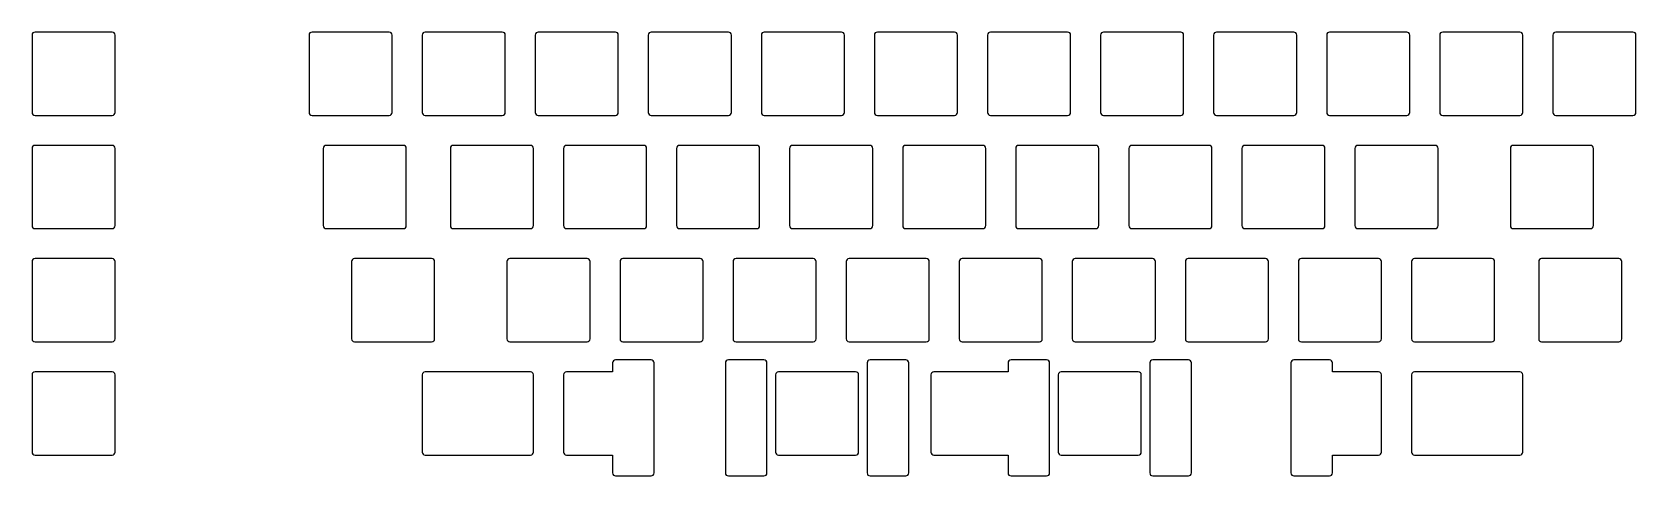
# Model space of a CAD drawing. Header units: millimetres. Extents: x 3 to 273, y -77 to -3.
import ezdxf

# ---------------------------------------------------------------- set-up
doc = ezdxf.new("R2010")
doc.units = ezdxf.units.MM

msp = doc.modelspace()

# ---------------------------------------------------------------- linework, layer by layer
for p, q in [((16.025, -2.525), (3.025, -2.525)), ((62.6975, -2.525), (49.6975, -2.525)), ((81.7475, -2.525), (68.7475, -2.525)), ((100.7975, -2.525), (87.7975, -2.525)), ((119.8475, -2.525), (106.8475, -2.525)), ((138.8975, -2.525), (125.8975, -2.525)), ((157.9475, -2.525), (144.9475, -2.525)), ((176.9975, -2.525), (163.9975, -2.525)), ((196.0475, -2.525), (183.0475, -2.525)), ((215.0975, -2.525), (202.0975, -2.525)), ((234.1475, -2.525), (221.1475, -2.525)), ((253.1975, -2.525), (240.1975, -2.525)), ((272.2475, -2.525), (259.2475, -2.525)), ((2.525, -3.025), (2.525, -16.025)), ((16.525, -16.025), (16.525, -3.025)), ((49.1975, -3.025), (49.1975, -16.025)), ((63.1975, -16.025), (63.1975, -3.025)), ((68.2475, -3.025), (68.2475, -16.025)), ((82.2475, -16.025), (82.2475, -3.025)), ((87.2975, -3.025), (87.2975, -16.025)), ((101.2975, -16.025), (101.2975, -3.025)), ((106.3475, -3.025), (106.3475, -16.025)), ((120.3475, -16.025), (120.3475, -3.025)), ((125.3975, -3.025), (125.3975, -16.025)), ((139.3975, -16.025), (139.3975, -3.025)), ((144.4475, -3.025), (144.4475, -16.025)), ((158.4475, -16.025), (158.4475, -3.025)), ((163.4975, -3.025), (163.4975, -16.025)), ((177.4975, -16.025), (177.4975, -3.025)), ((182.5475, -3.025), (182.5475, -16.025)), ((196.5475, -16.025), (196.5475, -3.025)), ((201.5975, -3.025), (201.5975, -16.025)), ((215.5975, -16.025), (215.5975, -3.025)), ((220.6475, -3.025), (220.6475, -16.025)), ((234.6475, -16.025), (234.6475, -3.025)), ((239.6975, -3.025), (239.6975, -16.025)), ((253.6975, -16.025), (253.6975, -3.025)), ((258.7475, -3.025), (258.7475, -16.025)), ((272.7475, -16.025), (272.7475, -3.025)), ((3.025, -16.525), (16.025, -16.525)), ((49.6975, -16.525), (62.6975, -16.525)), ((68.7475, -16.525), (81.7475, -16.525)), ((87.7975, -16.525), (100.7975, -16.525)), ((106.8475, -16.525), (119.8475, -16.525)), ((125.8975, -16.525), (138.8975, -16.525)), ((144.9475, -16.525), (157.9475, -16.525)), ((163.9975, -16.525), (176.9975, -16.525)), ((183.0475, -16.525), (196.0475, -16.525)), ((202.0975, -16.525), (215.0975, -16.525)), ((221.1475, -16.525), (234.1475, -16.525)), ((240.1975, -16.525), (253.1975, -16.525)), ((259.2475, -16.525), (272.2475, -16.525)), ((16.025, -21.575), (3.025, -21.575)), ((65.07875, -21.575), (52.07875, -21.575)), ((86.51, -21.575), (73.51, -21.575)), ((105.56, -21.575), (92.56, -21.575)), ((124.61, -21.575), (111.61, -21.575)), ((143.66, -21.575), (130.66, -21.575)), ((162.71, -21.575), (149.71, -21.575)), ((181.76, -21.575), (168.76, -21.575)), ((200.81, -21.575), (187.81, -21.575)), ((219.86, -21.575), (206.86, -21.575)), ((238.91, -21.575), (225.91, -21.575)), ((265.10375, -21.575), (252.10375, -21.575)), ((2.525, -22.075), (2.525, -35.075)), ((16.525, -35.075), (16.525, -22.075)), ((51.57875, -22.075), (51.57875, -35.075)), ((65.57875, -35.075), (65.57875, -22.075)), ((73.01, -22.075), (73.01, -35.075)), ((87.01, -35.075), (87.01, -22.075)), ((92.06, -22.075), (92.06, -35.075)), ((106.06, -35.075), (106.06, -22.075)), ((111.11, -22.075), (111.11, -35.075)), ((125.11, -35.075), (125.11, -22.075)), ((130.16, -22.075), (130.16, -35.075)), ((144.16, -35.075), (144.16, -22.075)), ((149.21, -22.075), (149.21, -35.075)), ((163.21, -35.075), (163.21, -22.075)), ((168.26, -22.075), (168.26, -35.075)), ((182.26, -35.075), (182.26, -22.075)), ((187.31, -22.075), (187.31, -35.075)), ((201.31, -35.075), (201.31, -22.075)), ((206.36, -22.075), (206.36, -35.075)), ((220.36, -35.075), (220.36, -22.075)), ((225.41, -22.075), (225.41, -35.075)), ((239.41, -35.075), (239.41, -22.075)), ((251.60375, -22.075), (251.60375, -35.075)), ((265.60375, -35.075), (265.60375, -22.075)), ((3.025, -35.575), (16.025, -35.575)), ((52.07875, -35.575), (65.07875, -35.575)), ((73.51, -35.575), (86.51, -35.575)), ((92.56, -35.575), (105.56, -35.575)), ((111.61, -35.575), (124.61, -35.575)), ((130.66, -35.575), (143.66, -35.575)), ((149.71, -35.575), (162.71, -35.575)), ((168.76, -35.575), (181.76, -35.575)), ((187.81, -35.575), (200.81, -35.575)), ((206.86, -35.575), (219.86, -35.575)), ((225.91, -35.575), (238.91, -35.575)), ((252.10375, -35.575), (265.10375, -35.575)), ((2.525, -41.125), (2.525, -54.125)), ((16.025, -40.625), (3.025, -40.625)), ((16.525, -54.125), (16.525, -41.125)), ((56.34125, -41.125), (56.34125, -54.125)), ((69.84125, -40.625), (56.84125, -40.625)), ((70.34125, -54.125), (70.34125, -41.125)), ((82.535, -41.125), (82.535, -54.125)), ((96.035, -40.625), (83.035, -40.625)), ((96.535, -54.125), (96.535, -41.125)), ((101.585, -41.125), (101.585, -54.125)), ((115.085, -40.625), (102.085, -40.625)), ((115.585, -54.125), (115.585, -41.125)), ((120.635, -41.125), (120.635, -54.125)), ((134.135, -40.625), (121.135, -40.625)), ((134.635, -54.125), (134.635, -41.125)), ((139.685, -41.125), (139.685, -54.125)), ((153.185, -40.625), (140.185, -40.625)), ((153.685, -54.125), (153.685, -41.125)), ((158.735, -41.125), (158.735, -54.125)), ((172.235, -40.625), (159.235, -40.625)), ((172.735, -54.125), (172.735, -41.125)), ((177.785, -41.125), (177.785, -54.125)), ((191.285, -40.625), (178.285, -40.625)), ((191.785, -54.125), (191.785, -41.125)), ((196.835, -41.125), (196.835, -54.125)), ((210.335, -40.625), (197.335, -40.625)), ((210.835, -54.125), (210.835, -41.125)), ((215.885, -41.125), (215.885, -54.125)), ((229.385, -40.625), (216.385, -40.625)), ((229.885, -54.125), (229.885, -41.125)), ((234.935, -41.125), (234.935, -54.125)), ((248.435, -40.625), (235.435, -40.625)), ((248.935, -54.125), (248.935, -41.125)), ((256.36625, -41.125), (256.36625, -54.125)), ((269.86625, -40.625), (256.86625, -40.625)), ((270.36625, -54.125), (270.36625, -41.125)), ((3.025, -54.625), (16.025, -54.625)), ((56.84125, -54.625), (69.84125, -54.625)), ((83.035, -54.625), (96.035, -54.625)), ((102.085, -54.625), (115.085, -54.625)), ((121.135, -54.625), (134.135, -54.625)), ((140.185, -54.625), (153.185, -54.625)), ((159.235, -54.625), (172.235, -54.625)), ((178.285, -54.625), (191.285, -54.625)), ((197.335, -54.625), (210.335, -54.625)), ((216.385, -54.625), (229.385, -54.625)), ((235.435, -54.625), (248.435, -54.625)), ((256.86625, -54.625), (269.86625, -54.625)), ((100.3225, -58.175), (100.3225, -59.675)), ((106.8225, -57.675), (100.8225, -57.675)), ((107.3225, -76.675), (107.3225, -58.175)), ((119.34075, -58.175), (119.34075, -76.675)), ((125.84075, -57.675), (119.84075, -57.675)), ((126.34075, -76.675), (126.34075, -58.175)), ((143.21675, -58.175), (143.21675, -76.675)), ((149.71675, -57.675), (143.71675, -57.675)), ((150.21675, -76.675), (150.21675, -58.175)), ((166.96575, -58.175), (166.96575, -59.675)), ((173.46575, -57.675), (167.46575, -57.675)), ((173.96575, -76.675), (173.96575, -58.175)), ((190.84175, -58.175), (190.84175, -76.675)), ((197.34175, -57.675), (191.34175, -57.675)), ((197.84175, -76.675), (197.84175, -58.175)), ((214.6225, -58.175), (214.6225, -76.675)), ((221.1225, -57.675), (215.1225, -57.675)), ((221.6225, -59.675), (221.6225, -58.175)), ((2.525, -60.175), (2.525, -73.175)), ((16.025, -59.675), (3.025, -59.675)), ((16.525, -73.175), (16.525, -60.175)), ((68.2475, -60.175), (68.2475, -73.175)), ((73.51, -59.675), (68.7475, -59.675)), ((81.7475, -59.675), (73.51, -59.675)), ((86.51, -59.675), (81.7475, -59.675)), ((87.01, -73.175), (87.01, -60.175)), ((92.06, -60.175), (92.06, -73.175)), ((100.3225, -59.675), (92.56, -59.675)), ((127.77875, -60.175), (127.77875, -73.175)), ((141.27875, -59.675), (128.27875, -59.675)), ((141.77875, -73.175), (141.77875, -60.175)), ((153.9725, -60.175), (153.9725, -73.175)), ((166.96575, -59.675), (154.4725, -59.675)), ((175.40375, -60.175), (175.40375, -73.175)), ((188.90375, -59.675), (175.90375, -59.675)), ((189.40375, -73.175), (189.40375, -60.175)), ((229.385, -59.675), (221.6225, -59.675)), ((229.885, -73.175), (229.885, -60.175)), ((234.935, -60.175), (234.935, -73.175)), ((240.1975, -59.675), (235.435, -59.675)), ((248.435, -59.675), (240.1975, -59.675)), ((253.1975, -59.675), (248.435, -59.675)), ((253.6975, -73.175), (253.6975, -60.175)), ((3.025, -73.675), (16.025, -73.675)), ((68.7475, -73.675), (73.51, -73.675)), ((73.51, -73.675), (81.7475, -73.675)), ((81.7475, -73.675), (86.51, -73.675)), ((92.56, -73.675), (100.3225, -73.675)), ((100.3225, -73.675), (100.3225, -76.675)), ((128.27875, -73.675), (141.27875, -73.675)), ((154.4725, -73.675), (166.96575, -73.675)), ((166.96575, -73.675), (166.96575, -76.675)), ((175.90375, -73.675), (188.90375, -73.675)), ((221.6225, -76.675), (221.6225, -73.675)), ((221.6225, -73.675), (229.385, -73.675)), ((235.435, -73.675), (240.1975, -73.675)), ((240.1975, -73.675), (248.435, -73.675)), ((248.435, -73.675), (253.1975, -73.675)), ((100.8225, -77.175), (106.8225, -77.175)), ((119.84075, -77.175), (125.84075, -77.175)), ((143.71675, -77.175), (149.71675, -77.175)), ((167.46575, -77.175), (173.46575, -77.175)), ((191.34175, -77.175), (197.34175, -77.175)), ((215.1225, -77.175), (221.1225, -77.175))]:
    msp.add_line(p, q)
for centre, start, end in [((3.025, -3.025), 90, 180), ((16.025, -3.025), 0, 90), ((49.6975, -3.025), 90, 180), ((62.6975, -3.025), 0, 90), ((68.7475, -3.025), 90, 180), ((81.7475, -3.025), 0, 90), ((87.7975, -3.025), 90, 180), ((100.7975, -3.025), 0, 90), ((106.8475, -3.025), 90, 180), ((119.8475, -3.025), 0, 90), ((125.8975, -3.025), 90, 180), ((138.8975, -3.025), 0, 90), ((144.9475, -3.025), 90, 180), ((157.9475, -3.025), 0, 90), ((163.9975, -3.025), 90, 180), ((176.9975, -3.025), 0, 90), ((183.0475, -3.025), 90, 180), ((196.0475, -3.025), 0, 90), ((202.0975, -3.025), 90, 180), ((215.0975, -3.025), 0, 90), ((221.1475, -3.025), 90, 180), ((234.1475, -3.025), 0, 90), ((240.1975, -3.025), 90, 180), ((253.1975, -3.025), 0, 90), ((259.2475, -3.025), 90, 180), ((272.2475, -3.025), 0, 90), ((3.025, -16.025), 180, 270), ((16.025, -16.025), 270, 0), ((49.6975, -16.025), 180, 270), ((62.6975, -16.025), 270, 0), ((68.7475, -16.025), 180, 270), ((81.7475, -16.025), 270, 0), ((87.7975, -16.025), 180, 270), ((100.7975, -16.025), 270, 0), ((106.8475, -16.025), 180, 270), ((119.8475, -16.025), 270, 0), ((125.8975, -16.025), 180, 270), ((138.8975, -16.025), 270, 0), ((144.9475, -16.025), 180, 270), ((157.9475, -16.025), 270, 0), ((163.9975, -16.025), 180, 270), ((176.9975, -16.025), 270, 0), ((183.0475, -16.025), 180, 270), ((196.0475, -16.025), 270, 0), ((202.0975, -16.025), 180, 270), ((215.0975, -16.025), 270, 0), ((221.1475, -16.025), 180, 270), ((234.1475, -16.025), 270, 0), ((240.1975, -16.025), 180, 270), ((253.1975, -16.025), 270, 0), ((259.2475, -16.025), 180, 270), ((272.2475, -16.025), 270, 0), ((3.025, -22.075), 90, 180), ((16.025, -22.075), 0, 90), ((52.07875, -22.075), 90, 180), ((65.07875, -22.075), 0, 90), ((73.51, -22.075), 90, 180), ((86.51, -22.075), 0, 90), ((92.56, -22.075), 90, 180), ((105.56, -22.075), 0, 90), ((111.61, -22.075), 90, 180), ((124.61, -22.075), 0, 90), ((130.66, -22.075), 90, 180), ((143.66, -22.075), 0, 90), ((149.71, -22.075), 90, 180), ((162.71, -22.075), 0, 90), ((168.76, -22.075), 90, 180), ((181.76, -22.075), 0, 90), ((187.81, -22.075), 90, 180), ((200.81, -22.075), 0, 90), ((206.86, -22.075), 90, 180), ((219.86, -22.075), 0, 90), ((225.91, -22.075), 90, 180), ((238.91, -22.075), 0, 90), ((252.10375, -22.075), 90, 180), ((265.10375, -22.075), 0, 90), ((3.025, -35.075), 180, 270), ((16.025, -35.075), 270, 0), ((52.07875, -35.075), 180, 270), ((65.07875, -35.075), 270, 0), ((73.51, -35.075), 180, 270), ((86.51, -35.075), 270, 0), ((92.56, -35.075), 180, 270), ((105.56, -35.075), 270, 0), ((111.61, -35.075), 180, 270), ((124.61, -35.075), 270, 0), ((130.66, -35.075), 180, 270), ((143.66, -35.075), 270, 0), ((149.71, -35.075), 180, 270), ((162.71, -35.075), 270, 0), ((168.76, -35.075), 180, 270), ((181.76, -35.075), 270, 0), ((187.81, -35.075), 180, 270), ((200.81, -35.075), 270, 0), ((206.86, -35.075), 180, 270), ((219.86, -35.075), 270, 0), ((225.91, -35.075), 180, 270), ((238.91, -35.075), 270, 0), ((252.10375, -35.075), 180, 270), ((265.10375, -35.075), 270, 0), ((3.025, -41.125), 90, 180), ((16.025, -41.125), 0, 90), ((56.84125, -41.125), 90, 180), ((69.84125, -41.125), 0, 90), ((83.035, -41.125), 90, 180), ((96.035, -41.125), 0, 90), ((102.085, -41.125), 90, 180), ((115.085, -41.125), 0, 90), ((121.135, -41.125), 90, 180), ((134.135, -41.125), 0, 90), ((140.185, -41.125), 90, 180), ((153.185, -41.125), 0, 90), ((159.235, -41.125), 90, 180), ((172.235, -41.125), 0, 90), ((178.285, -41.125), 90, 180), ((191.285, -41.125), 0, 90), ((197.335, -41.125), 90, 180), ((210.335, -41.125), 0, 90), ((216.385, -41.125), 90, 180), ((229.385, -41.125), 0, 90), ((235.435, -41.125), 90, 180), ((248.435, -41.125), 0, 90), ((256.86625, -41.125), 90, 180), ((269.86625, -41.125), 0, 90), ((3.025, -54.125), 180, 270), ((16.025, -54.125), 270, 0), ((56.84125, -54.125), 180, 270), ((69.84125, -54.125), 270, 0), ((83.035, -54.125), 180, 270), ((96.035, -54.125), 270, 0), ((102.085, -54.125), 180, 270), ((115.085, -54.125), 270, 0), ((121.135, -54.125), 180, 270), ((134.135, -54.125), 270, 0), ((140.185, -54.125), 180, 270), ((153.185, -54.125), 270, 0), ((159.235, -54.125), 180, 270), ((172.235, -54.125), 270, 0), ((178.285, -54.125), 180, 270), ((191.285, -54.125), 270, 0), ((197.335, -54.125), 180, 270), ((210.335, -54.125), 270, 0), ((216.385, -54.125), 180, 270), ((229.385, -54.125), 270, 0), ((235.435, -54.125), 180, 270), ((248.435, -54.125), 270, 0), ((256.86625, -54.125), 180, 270), ((269.86625, -54.125), 270, 0), ((100.8225, -58.175), 90, 180), ((106.8225, -58.175), 0, 90), ((119.84075, -58.175), 90, 180), ((125.84075, -58.175), 0, 90), ((143.71675, -58.175), 90, 180), ((149.71675, -58.175), 0, 90), ((167.46575, -58.175), 90, 180), ((173.46575, -58.175), 0, 90), ((191.34175, -58.175), 90, 180), ((197.34175, -58.175), 0, 90), ((215.1225, -58.175), 90, 180), ((221.1225, -58.175), 0, 90), ((3.025, -60.175), 90, 180), ((16.025, -60.175), 0, 90), ((68.7475, -60.175), 90, 180), ((86.51, -60.175), 0, 90), ((92.56, -60.175), 90, 180), ((128.27875, -60.175), 90, 180), ((141.27875, -60.175), 0, 90), ((154.4725, -60.175), 90, 180), ((175.90375, -60.175), 90, 180), ((188.90375, -60.175), 0, 90), ((229.385, -60.175), 0, 90), ((235.435, -60.175), 90, 180), ((253.1975, -60.175), 0, 90), ((3.025, -73.175), 180, 270), ((16.025, -73.175), 270, 0), ((68.7475, -73.175), 180, 270), ((86.51, -73.175), 270, 0), ((92.56, -73.175), 180, 270), ((128.27875, -73.175), 180, 270), ((141.27875, -73.175), 270, 0), ((154.4725, -73.175), 180, 270), ((175.90375, -73.175), 180, 270), ((188.90375, -73.175), 270, 0), ((229.385, -73.175), 270, 0), ((235.435, -73.175), 180, 270), ((253.1975, -73.175), 270, 0), ((100.8225, -76.675), 180, 270), ((106.8225, -76.675), 270, 0), ((119.84075, -76.675), 180, 270), ((125.84075, -76.675), 270, 0), ((143.71675, -76.675), 180, 270), ((149.71675, -76.675), 270, 0), ((167.46575, -76.675), 180, 270), ((173.46575, -76.675), 270, 0), ((191.34175, -76.675), 180, 270), ((197.34175, -76.675), 270, 0), ((215.1225, -76.675), 180, 270), ((221.1225, -76.675), 270, 0)]:
    msp.add_arc(centre, 0.5, start, end)

doc.saveas('drawing.dxf')
